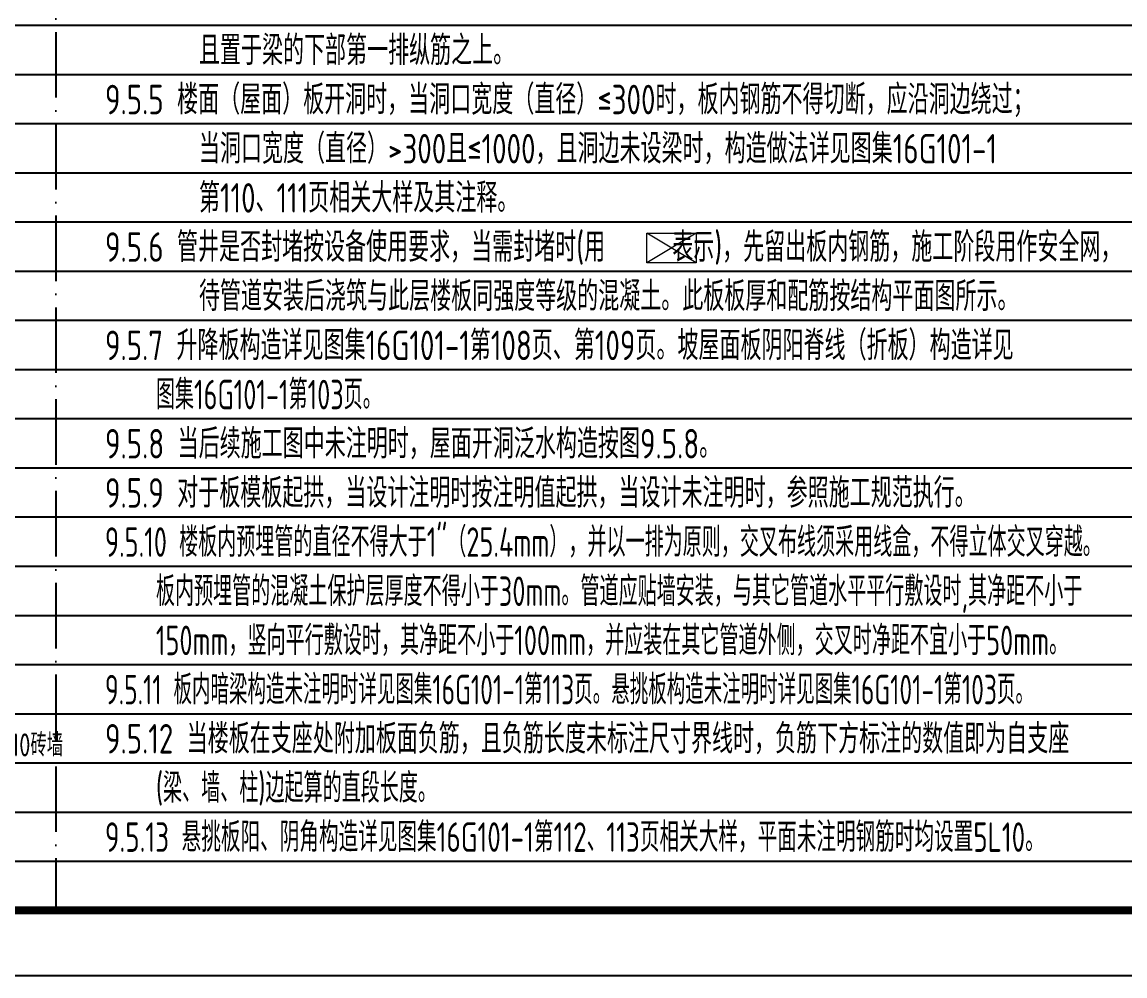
# Model space of a CAD drawing. Extents: x -668857 to 143095, y -247466 to 228182.
# Drawn here: x -582073 to -565245, y 166782 to 181331 of the extents above; entities that cross this region are included whole.
import ezdxf

# ---------------------------------------------------------------- set-up
doc = ezdxf.new("R2010")
doc.units = 0
doc.header["$LTSCALE"] = 1000
doc.linetypes.add('D1', pattern=[14, 10, -2, 0, -2])
doc.layers.get('DEFPOINTS').update_dxf_attribs({"linetype": 'CONTINUOUS'})
doc.layers.add('C-SHET-TTLB', color=11, linetype='CONTINUOUS')
doc.layers.add('S-DETL-TEXT', color=7, linetype='CONTINUOUS')
doc.layers.add('S-1-TEXT', color=7, linetype='CONTINUOUS', lineweight=18)
doc.styles.add('TS', font='tssdeng.shx', dxfattribs={"width": 0.7, "bigfont": 'tssdchn.shx'})

msp = doc.modelspace()

# ---------------------------------------------------------------- linework, layer by layer
at = {"layer": 'C-SHET-TTLB'}
msp.add_lwpolyline([(-554784.71, 226182.28), (-554784.71, 166782.28), (-638884.71, 166782.28), (-638884.71, 226182.28)], close=True, dxfattribs=at)
at = {"layer": 'C-SHET-TTLB', "const_width": 120}
msp.add_lwpolyline([(-637044.71, 225182.28), (-555784.71, 225182.28), (-555784.71, 167782.28), (-637044.71, 167782.28)], close=True, dxfattribs=at)
at = {"layer": 'DEFPOINTS', "color": 252, "linetype": 'D1', "ltscale": 0.1}
msp.add_line((-581556.71, 221782.28), (-581556.71, 167782.28), dxfattribs=at)
at = {"layer": 'DEFPOINTS', "color": 252}
for p, q in [((-637044.71, 181282.28), (-562784.71, 181282.28)), ((-637044.71, 180532.28), (-562784.71, 180532.28)), ((-637044.71, 179782.28), (-562784.71, 179782.28)), ((-637044.71, 179032.28), (-562784.71, 179032.28)), ((-637044.71, 178282.28), (-562784.71, 178282.28)), ((-637044.71, 177532.28), (-562784.71, 177532.28)), ((-637044.71, 176782.28), (-562784.71, 176782.28)), ((-637044.71, 176032.28), (-562784.71, 176032.28)), ((-637044.71, 175282.28), (-562784.71, 175282.28)), ((-637044.71, 174532.28), (-562784.71, 174532.28)), ((-637044.71, 173782.28), (-562784.71, 173782.28)), ((-637044.71, 173032.28), (-562784.71, 173032.28)), ((-637044.71, 172282.28), (-562784.71, 172282.28)), ((-637044.71, 171532.28), (-562784.71, 171532.28)), ((-637044.71, 170782.28), (-562784.71, 170782.28)), ((-637044.71, 170032.28), (-562784.71, 170032.28)), ((-637044.71, 169282.28), (-562784.71, 169282.28)), ((-637044.71, 168532.28), (-562784.71, 168532.28))]:
    msp.add_line(p, q, dxfattribs=at)
at = {"layer": 'S-1-TEXT'}
for p, q in [((-571788.94, 178110.06), (-572538.94, 177657.42)), ((-571788.94, 177657.42), (-572538.94, 178110.06))]:
    msp.add_line(p, q, dxfattribs=at)
msp.add_lwpolyline([(-572538.94, 177657.42), (-572538.94, 178110.06), (-571788.94, 178110.06), (-571788.94, 177657.42)], close=True, dxfattribs=at)

# ---------------------------------------------------------------- texts
at = {"layer": 'S-1-TEXT', "style": 'TS'}
for s, width, p in [('       且置于梁的下部第一排纵筋之上。', 0.75, (-580807.66, 180674.71)), ('9.5.5 楼面（屋面）板开洞时，当洞口宽度（直径）≤300时，板内钢筋不得切断，应沿洞边绕过；', 0.75, (-580807.66, 179924.71)), ('       当洞口宽度（直径）>300且≤1000，且洞边未设梁时，构造做法详见图集16G101-1', 0.75, (-580807.66, 179174.71)), ('       第110、111页相关大样及其注释。', 0.75, (-580807.66, 178424.71)), ('9.5.6 管井是否封堵按设备使用要求，当需封堵时(用     表示)，先留出板内钢筋，施工阶段用作安全网，', 0.75, (-580807.66, 177674.71)), ('       待管道安装后浇筑与此层楼板同强度等级的混凝土。此板板厚和配筋按结构平面图所示。', 0.75, (-580807.66, 176924.71)), ('9.5.7 升降板构造详见图集16G101-1第108页、第109页。坡屋面板阴阳脊线（折板）构造详见', 0.75, (-580807.66, 176174.71)), ('图集16G101-1第103页。', 0.68, (-580030.11, 175424.71)), ('9.5.8 当后续施工图中未注明时，屋面开洞泛水构造按图9.5.8。', 0.75, (-580807.66, 174674.71)), ('9.5.9 对于板模板起拱，当设计注明时按注明值起拱，当设计未注明时，参照施工规范执行。 ', 0.75, (-580807.66, 173924.71)), ('9.5.10 楼板内预埋管的直径不得大于1"（25.4mm），并以一排为原则，交叉布线须采用线盒，不得立体交叉穿越。', 0.68, (-580807.66, 173174.71)), ('板内预埋管的混凝土保护层厚度不得小于30mm。管道应贴墙安装，与其它管道水平平行敷设时,其净距不小于', 0.68, (-580030.11, 172424.71)), ('150mm，竖向平行敷设时，其净距不小于100mm，并应装在其它管道外侧，交叉时净距不宜小于50mm。', 0.68, (-580030.11, 171674.71)), ('9.5.11 板内暗梁构造未注明时详见图集16G101-1第113页。悬挑板构造未注明时详见图集16G101-1第103页。', 0.66, (-580807.66, 170924.71)), ('9.5.12 当楼板在支座处附加板面负筋，且负筋长度未标注尺寸界线时，负筋下方标注的数值即为自支座', 0.75, (-580807.66, 170174.71)), ('(梁、墙、柱)边起算的直段长度。', 0.68, (-580030.11, 169424.71)), ('9.5.13 悬挑板阳、阴角构造详见图集16G101-1第112、113页相关大样，平面未注明钢筋时均设置5L10。', 0.7, (-580807.66, 168674.71))]:
    msp.add_text(s, height=450, dxfattribs=dict(at, width=width)).set_placement(p)
at = {"layer": 'S-DETL-TEXT', "style": 'TS', "width": 0.75}
msp.add_text('护壁砖墙按200厚MU10砖墙 ', height=350, dxfattribs=at).set_placement((-584712.07, 170130.95))

doc.saveas('drawing.dxf')
